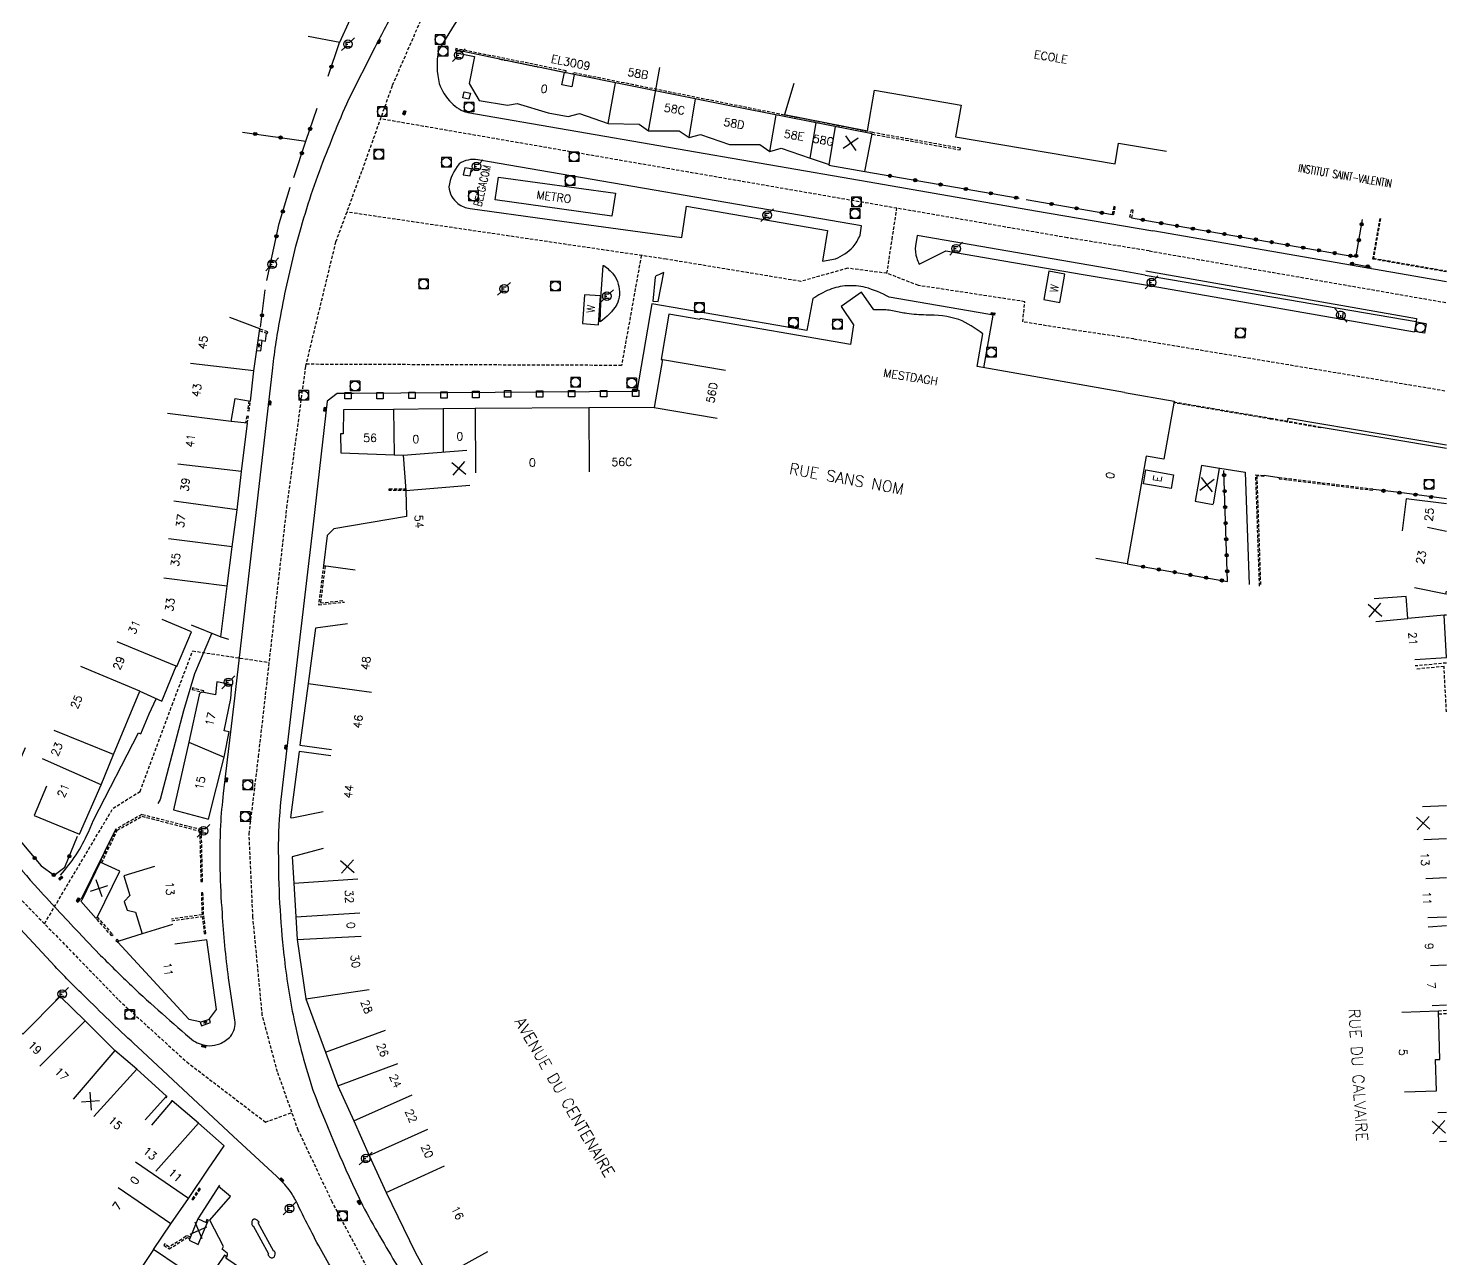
# Model space of a CAD drawing. Header units: millimetres. Extents: x 157000 to 158001, y 120999 to 122000.
# Drawn here: x 157778.5 to 158000, y 121193 to 121385.1 of the extents above; entities that cross this region are included whole.
import ezdxf
from ezdxf.enums import TextEntityAlignment as Align

# ---------------------------------------------------------------- set-up
doc = ezdxf.new("R2010")
doc.units = ezdxf.units.MM
doc.linetypes.add('DASHED', pattern=[0.75, 0.5, -0.25])
doc.layers.get('0').update_dxf_attribs({"linetype": 'CONTINUOUS'})
for name, color, linetype in [('W0001', 6, 'DASHED'), ('W0008', 7, 'CONTINUOUS'), ('W0100', 7, 'CONTINUOUS'), ('W0112', 1, 'DASHED'), ('W0322', 7, 'CONTINUOUS'), ('W0334', 7, 'CONTINUOUS'), ('W0400', 7, 'CONTINUOUS'), ('W0420', 7, 'CONTINUOUS'), ('W0471', 7, 'CONTINUOUS'), ('W0984', 7, 'CONTINUOUS'), ('W0989', 7, 'CONTINUOUS'), ('W0991', 7, 'CONTINUOUS'), ('W1102', 7, 'CONTINUOUS')]:
    doc.layers.add(name, color=color, linetype=linetype)
doc.styles.get("Standard").update_dxf_attribs({"font": 'romans.shx', "width": 0.85})

# ---------------------------------------------------------------- blocks, each defined once
blk = doc.blocks.new('t322o')
at = {"color": 0, "linetype": 'Continuous'}
for radius in [0.25, 0.15]:
    blk.add_circle((0, 0), radius, dxfattribs=at)
blk = doc.blocks.new('t991o')
at = {"color": 0, "linetype": 'Continuous'}
for p, q in [((-1, 1), (1, -1)), ((-1, -1), (1, 1))]:
    blk.add_line(p, q, dxfattribs=at)
blk = doc.blocks.new('T400')
for p, q in [((-0.15, 0.3), (0.15, 0.3)), ((-0.15, -0.25), (-0.15, 0.3)), ((-0.15, 0.15), (0.15, 0.15)), ((-0.15, 0), (0.15, 0)), ((0.15, 0.3), (0.15, -0.25)), ((-0.15, -0.15), (0.15, -0.15)), ((-0.15, -0.25), (-0.15, -0.3)), ((-0.15, -0.3), (0.15, -0.3)), ((0.15, -0.3), (0.15, -0.25))]:
    blk.add_line(p, q)
blk = doc.blocks.new('T471')
for p, q in [((-0.333334, 0.333334), (-0.333334, -0.333334)), ((-0.333334, 0.333334), (0.333334, 0.333334)), ((-0.333334, 0), (0, 0)), ((0.500001, 0.500001), (1.000002, 1.000002)), ((-0.500001, -0.500001), (-1.000002, -1.000002)), ((-0.333334, -0.333334), (0.333334, -0.333334))]:
    blk.add_line(p, q)
blk.add_ellipse((0, 0), major_axis=(0.471405, 0.471405), ratio=1, start_param=5.4977871438, end_param=11.780972451)
blk = doc.blocks.new('T420')
for p, q in [((0.75, 0.75), (-0.75, 0.75)), ((-0.75, 0.75), (-0.75, -0.75)), ((0.75, 0.75), (0.75, -0.75)), ((0.75, -0.75), (-0.75, -0.75))]:
    blk.add_line(p, q)
blk.add_ellipse((0, 0), major_axis=(-0.53, 0.53), ratio=1, start_param=3.926991, end_param=10.210176)
blk = doc.blocks.new('t112o')
at = {"color": 0, "linetype": 'Continuous'}
for p, q in [((-0.5, 0.5), (0.5, 0.5)), ((-0.5, -0.5), (-0.5, 0.5)), ((0.5, 0.5), (0.5, -0.5)), ((0.5, -0.5), (-0.5, -0.5))]:
    blk.add_line(p, q, dxfattribs=at)

msp = doc.modelspace()

# ---------------------------------------------------------------- linework, layer by layer
at = {"layer": 'W0001'}
for points in [[(157627.23, 121491.4), (157658.4, 121462.15), (157676.95, 121445.75), (157681.22, 121441.39), (157683.1, 121438.75), (157684.99, 121434.73), (157688.32, 121423.2), (157692.94, 121406.97), (157700.46, 121383.56), (157702.28, 121375.6), (157705.41, 121364.29), (157709.99, 121349.12), (157715.29, 121334.19), (157721.07, 121322.4), (157726.61, 121312.05), (157732.88, 121303.14), (157761.55, 121267.75), (157776.49, 121249.93), (157792.63, 121233.32), (157803.23, 121223.69), (157815.52, 121214.3), (157819.67, 121215.78)], [(157851.67, 121156.94), (157834.55, 121185.66), (157825.96, 121201.82), (157820.65, 121213.02), (157817.4, 121222.15), (157815.04, 121230.99), (157813.57, 121246.31), (157812.98, 121259.28), (157814.45, 121271.36), (157818.88, 121310.25), (157821.83, 121332.35), (157826.54, 121351.79), (157830.67, 121362.99), (157835.39, 121376.25), (157840.4, 121387.74)], [(157953.58, 121350.36), (157940.76, 121352.42), (157833.52, 121370.98)], [(157912.61, 121346.86), (157913.42, 121352.19), (157914.15, 121357.02)], [(157951.19, 121336.62), (157941.96, 121337.97), (157933.82, 121339.27), (157934.14, 121342.43), (157917.52, 121344.96), (157912.61, 121346.86), (157906.44, 121347.65), (157899.16, 121345.59), (157878.11, 121349.07), (157828.25, 121356.42)], [(157874.23, 121349.64), (157871.15, 121332.47), (157821.9, 121332.65)], [(157781.01, 121245.28), (157791.72, 121263.3), (157795.96, 121265.94), (157800.94, 121279.4), (157804.16, 121287.88), (157816.13, 121286.08)]]:
    msp.add_lwpolyline(points, dxfattribs=at)
at = {"layer": 'W0001', "flags": 128}
for points in [[(157953.58, 121350.36), (158000, 121342.28)], [(157951.19, 121336.62), (158000, 121328.49)]]:
    msp.add_lwpolyline(points, dxfattribs=at)
at = {"layer": 'W0008', "flags": 128}
for points in [[(157848.66, 121391.21, 0.0054), (157845.85, 121386.98, 0.0067), (157842.53, 121381.6, 0.1023), (157842.67, 121376.51, 0.1188), (157844.6, 121373.49, 0.1531), (157847.16, 121371.98), (157909.81, 121361.15), (157935.83, 121356.64), (157954.13, 121353.5)], [(157770.29, 121261.96, 0.0077), (157780.04, 121250.71, 0.0052), (157786.86, 121243.37), (157789.78, 121240.33, 0.0064), (157794.58, 121235.61, 0.0124), (157804.3, 121226.97, 0.1025), (157806.77, 121226.22, 0.065129), (157808.39, 121226.51, 0.096655), (157810.1, 121227.71, 0.201), (157810.77, 121230.22), (157809.78, 121236.84, -0.0214), (157808.81, 121246.88, -0.0303), (157808.55, 121260.67, -0.0149), (157809, 121265.63), (157810.75, 121280.48), (157813.27, 121302.27), (157816.66, 121332.08, -0.0169), (157817.92, 121340.25, -0.0179), (157820.3, 121351.08, -0.0246), (157823.96, 121362.78, -0.0125), (157828.54, 121374.05), (157832.67, 121382.19, -0.0129), (157836.07, 121388.49, -0.0295)], [(157952.92, 121346.58), (157948.34, 121347.41), (157917.33, 121352.78), (157917.07, 121351.17, 0.1217), (157917.26, 121349.24, 0.0265), (157917.66, 121348.29), (157921.83, 121350.38), (157943.25, 121346.69), (157952.66, 121345.1)], [(157927.75, 121332.1), (157929.19, 121340.31), (157928.35, 121340.49), (157912.97, 121343.13, 0.0561), (157909.24, 121344.66, 0.0745), (157906.39, 121344.91, 0.0792), (157903.61, 121344.3, 0.0453), (157901.03, 121342.9), (157900.08, 121337.95), (157875.88, 121342.1), (157873.56, 121328.41), (157829.28, 121328.11), (157826.75, 121328.11), (157825.19, 121326.87), (157822.98, 121307.66), (157820.5, 121286.49), (157817.94, 121264.69, 0.029), (157817.54, 121256.57, 0.028), (157818.41, 121240.35, 0.0232), (157819.96, 121230.4, 0.0289), (157822.95, 121219.29, 0.0217), (157830.68, 121201.29, 0.0116), (157836.15, 121191.78), (157855.49, 121159.08)], [(157783.52, 121252.84, 0.0289), (157785.96, 121256.02, 0.0289), (157787.87, 121259.55), (157788.67, 121261.46), (157795.71, 121275.07), (157796.04, 121274.91), (157797.37, 121278.05), (157798.44, 121280.38)], [(157847.85, 121154.79), (157828.76, 121186.61, -0.0075), (157824.37, 121194, -0.0136), (157820.33, 121201.92, 0.0328), (157819.25, 121203.7, 0.046), (157817.24, 121205.82), (157810.55, 121212.03), (157795.52, 121226.03, -0.0059), (157787.69, 121233.53, -0.0114), (157782.63, 121238.63), (157773.14, 121248.78, 0.1325), (157770.67, 121250.32, 0.1616), (157767.31, 121250.2, 0.0727), (157764.94, 121248.72), (157758.54, 121243.76), (157740.38, 121229.5), (157722.23, 121215.21, 0.0494), (157719.81, 121212.98, 0.0864), (157717.48, 121208.84), (157716.07, 121205.08), (157711.62, 121192.86)]]:
    msp.add_lwpolyline(points, format="xyb", dxfattribs=at)
for points in [[(157880.56, 121352.44), (157881.29, 121357.36), (157903.34, 121353.55), (157902.54, 121348.77), (157904.56, 121349.12, 0.1019), (157907.34, 121350.97, 0.0655), (157908.41, 121352.83), (157908.62, 121354.28), (157848.7, 121364.58, 0.1935), (157845.78, 121363.96, 0.1335), (157844.16, 121360.37, 0.2069), (157845.59, 121357.75, 0.1275), (157847.49, 121356.99), (157859.52, 121355.33)], [(157867.97, 121343.68), (157868.27, 121348.09), (157868.38, 121348.08, -0.0639), (157869.9, 121346.68, -0.1805), (157870.81, 121343.52, -0.0949), (157870.39, 121341.97, -0.1142), (157867.79, 121339.3)], [(157876.89, 121342.44), (157877.74, 121347, -0.0255), (157876.82, 121346.58, 0.2653), (157876.41, 121346.26), (157876.02, 121342.53)]]:
    msp.add_lwpolyline(points, format="xyb", close=True, dxfattribs=at)
at = {"layer": 'W0008'}
for points in [[(158000, 121345.55), (157954.13, 121353.5)], [(157953.03, 121347.23), (157995.34, 121339.82), (157995.29, 121339.32), (157995, 121337.72)], [(157952.66, 121345.1), (157995, 121337.72)]]:
    msp.add_lwpolyline(points, dxfattribs=at)
at = {"layer": 'W0008', "flags": 128}
for points in [[(157807.08, 121290.53), (157804.47, 121284.31), (157802.73, 121278.5), (157799.07, 121264.69), (157798.73, 121264.06)], [(157792.14, 121260.08), (157786.74, 121249.13)]]:
    msp.add_lwpolyline(points, dxfattribs=at)
at = {"layer": 'W0100'}
for points in [[(157822.22, 121383.92), (157827.13, 121382.96), (157828.75, 121386.51), (157830.95, 121391.27), (157832.87, 121395.46), (157833.25, 121395.37), (157835.37, 121407.49), (157836.23, 121407.33), (157837.02, 121411.78), (157836.87, 121411.8), (157836.98, 121412.16), (157839.72, 121411.81), (157839.74, 121412.01), (157849.21, 121410.97), (157851.86, 121414.15), (157855.83, 121418.95), (157858.44, 121421.87), (157860.59, 121424.44), (157865.13, 121429.84), (157861.7, 121432.72)], [(157814.93, 121335.54), (157814.3, 121335.63), (157814.54, 121335.31), (157814.62, 121335.87), (157814.3, 121335.63)], [(157949.73, 121328.25), (157957.47, 121326.9), (157955.88, 121317.81), (157953.08, 121318.29), (157950.15, 121301.48), (157945.22, 121302.34)], [(157963.63, 121310.88), (157964.54, 121316.35), (157961.72, 121316.84), (157960.74, 121311.26), (157963.56, 121310.77)], [(158000, 121310.88), (157993.7, 121311.63), (157993.11, 121306.66)], [(157995.02, 121297.81), (157999.92, 121296.81), (158000, 121297.19)], [(157995.04, 121286.55), (158000.03, 121286.83), (157999.66, 121293.44), (157993.96, 121292.94), (157993.69, 121296.38), (157988.71, 121296)], [(158000, 121263.7), (157996.26, 121263.55)], [(157997.11, 121246.22), (158000, 121246.37)], [(158000, 121244.93), (157997.14, 121244.76)], [(157993.45, 121218.99), (157998.44, 121219.16), (157998.28, 121224.04), (157998.99, 121224.06), (157998.74, 121231.61), (157993.02, 121231.42)], [(157997.76, 121232.5), (158000, 121232.6)], [(157806.25, 121229.59), (157806.07, 121230.11), (157805.89, 121229.75), (157806.43, 121229.93), (157806.07, 121230.11)]]:
    msp.add_lwpolyline(points, dxfattribs=at)
at = {"layer": 'W0100', "flags": 128}
for points in [[(157896.06, 121366.41), (157900.62, 121364.83), (157903.57, 121363.84), (157903.52, 121363.74), (157909.15, 121362.76), (157910.31, 121368.63), (157887.26, 121373.19), (157863.76, 121377.93), (157862.22, 121378.24), (157855.1, 121379.68), (157845.41, 121381.73), (157845.33, 121381.3), (157848.18, 121380.74), (157847.36, 121376.48), (157848.91, 121373.87), (157853.34, 121373.1), (157854.86, 121373.37), (157859.67, 121371.9), (157862.81, 121371.35), (157864.58, 121371.84), (157869.07, 121370.25), (157873.88, 121370.17), (157875.38, 121369.13), (157880.16, 121369.11), (157881.7, 121368.06), (157883.47, 121368.56), (157888.01, 121366.99), (157892.76, 121366.98), (157894.29, 121365.89)], [(157789.72, 121254.91), (157786.84, 121248.96), (157786.67, 121248.8), (157789.04, 121246.14), (157789.3, 121246.37), (157792.78, 121253.46)]]:
    msp.add_lwpolyline(points, close=True, dxfattribs=at)
for points in [[(157898.08, 121376.48), (157896.63, 121371.69), (157909.57, 121369.12), (157910.67, 121375.49), (157924.18, 121373.12), (157923.34, 121368.18), (157948.25, 121363.96), (157948.8, 121367.2), (157956.26, 121365.94)], [(157803.92, 121291.96), (157808.54, 121290.06), (157809.55, 121298), (157810.31, 121304.13), (157811.1, 121309.91), (157811.78, 121315.92), (157812.7, 121323.43), (157810.16, 121323.74), (157810.81, 121327.31), (157813.18, 121326.91), (157813.74, 121331.61), (157814.65, 121338.17), (157809.98, 121339.95)], [(157814.19, 121334.82), (157814.81, 121334.73), (157815.04, 121336.35), (157814.41, 121336.44)], [(157781.31, 121266.78), (157779.41, 121262.16), (157786.46, 121259.27), (157789.86, 121266.98), (157791.77, 121271.7), (157795.91, 121281.59), (157799.35, 121280.02), (157801.6, 121285.48), (157801.71, 121285.44), (157803.98, 121290.85), (157799.37, 121292.78)], [(157828.33, 121292.12), (157823.37, 121291.44), (157822.2, 121282.8), (157820.91, 121273.15), (157825.87, 121272.49)], [(157825.73, 121271.51), (157820.77, 121272.16), (157819.42, 121261.87), (157819.67, 121261.8), (157824.57, 121262.79)], [(157824.54, 121257.02), (157819.71, 121255.7), (157819.98, 121251.63), (157820.3, 121246.36), (157820.48, 121242.8), (157821.84, 121233.55), (157824.91, 121225.19), (157826.85, 121219.97), (157829.34, 121214.46), (157831.75, 121209.07), (157834.4, 121203.3), (157838.9, 121193.95), (157841.5, 121189.25), (157846.68, 121180.83), (157851.74, 121172.41), (157855.03, 121166.91), (157858.39, 121161.4), (157863.45, 121152.94), (157867.74, 121155.51)], [(157798.2, 121254.22), (157793.42, 121252.75), (157794.36, 121249.67), (157793.45, 121248.72), (157793.91, 121247.38), (157795.21, 121247.08), (157796.26, 121243.68), (157792.64, 121242.55), (157792.45, 121242.4), (157803.54, 121230.35), (157805.26, 121230), (157805.32, 121229.88), (157806.81, 121230.34), (157806.78, 121230.44), (157807.9, 121231.87), (157806.35, 121242.78), (157801.4, 121242.07)], [(157796.75, 121214.65), (157800.09, 121218.36), (157795.42, 121222.57), (157792, 121225.49), (157787.39, 121230.11), (157783.45, 121233.92), (157777.65, 121228.01), (157772.43, 121233.21), (157768.9, 121229.67)], [(157805.32, 121229.88), (157805.52, 121229.32), (157806.97, 121229.85), (157806.81, 121230.34)], [(157844.23, 121153.21), (157839.56, 121160.78), (157835.51, 121168.1), (157832.18, 121174.16), (157829.02, 121179.94), (157826.28, 121185.02), (157826.16, 121184.97), (157826.11, 121185.05), (157825.9, 121184.94), (157814.7, 121190.04), (157814.41, 121189.6), (157809.34, 121193.02), (157809.48, 121193.22), (157809.12, 121193.48), (157806.08, 121188.98), (157798.04, 121194.4), (157800.77, 121198.39), (157803.49, 121202.37), (157806.56, 121206.93), (157809.06, 121210.57), (157805.05, 121214.12), (157800.97, 121217.6), (157797.72, 121213.8)], [(158000, 121215.8), (157998.68, 121215.73)], [(157998.94, 121211.26), (158000, 121211.33)]]:
    msp.add_lwpolyline(points, dxfattribs=at)
at = {"layer": 'W0100'}
for points in [[(157847.48, 121362.07), (157847.73, 121363.16), (157846.65, 121363.35), (157846.39, 121362.26)], [(157869.64, 121355.81), (157851.4, 121358.31), (157851.91, 121361.87), (157870.2, 121359.37)], [(157940.37, 121346.74), (157937.88, 121347.2), (157937.13, 121342.76), (157939.62, 121342.3)], [(157867.86, 121343.32), (157865.39, 121343.49), (157865.07, 121339), (157867.54, 121338.83)], [(157953.03, 121316.16), (157957.37, 121315.4), (157957, 121313.23), (157952.67, 121313.99)], [(157805.04, 121195.17), (157806.41, 121198.51), (157804.98, 121199.18), (157803.61, 121195.84)]]:
    msp.add_lwpolyline(points, close=True, dxfattribs=at)
at = {"layer": 'W0100', "flags": 128}
msp.add_lwpolyline([(157949.73, 121328.25), (157926.71, 121332.29), (157927.59, 121337.4, 0.0676), (157923.83, 121339.64, 0.0799), (157918.71, 121340.34, -0.0277), (157915.72, 121340.57, -0.0184), (157913.76, 121340.96, 0.0374), (157911.62, 121341.18, 0.0185), (157910.55, 121341.13), (157908.61, 121343.9), (157905.46, 121341.68), (157907.4, 121338.83), (157906.89, 121335.75), (157883.43, 121339.8), (157883.39, 121339.64), (157878.52, 121340.47), (157877.33, 121333.42), (157877.53, 121333.38), (157876.24, 121325.92), (157866.05, 121325.85), (157848.27, 121325.72), (157843.3, 121325.71), (157835.51, 121325.57), (157827.7, 121325.55), (157827.68, 121321.8), (157827.23, 121321.81), (157827.29, 121318.81), (157837.03, 121318.43), (157837.48, 121312.96), (157837.54, 121308.88), (157826.23, 121306.96), (157825.18, 121305.9), (157824.59, 121301.2), (157829.55, 121300.57)], format="xyb", dxfattribs=at)
msp.add_lwpolyline([(157805.64, 121281.45, 0.089), (157805.34, 121281.28, 0.1441), (157805.19, 121281.01), (157803.54, 121273.65), (157801.17, 121263.08), (157806.64, 121261.61), (157809.1, 121271.31), (157809.88, 121275.25), (157809.09, 121275.42), (157810.12, 121280.45), (157810.29, 121282.57), (157807.94, 121283.07), (157807.75, 121281.02)], format="xyb", close=True, dxfattribs=at)
at = {"layer": 'W0112'}
for p, q in [((157896.63, 121371.7), (157896.59, 121371.57)), ((157896.87, 121371.63), (157896.83, 121371.5))]:
    msp.add_line(p, q, dxfattribs=at)
for points in [[(157852.09, 121380.32), (157862.43, 121378.23), (157862.48, 121378.48), (157845.27, 121381.95), (157845.22, 121381.7)], [(157845.22, 121381.7), (157845.4, 121381.67)], [(157924.08, 121366.4), (157910.39, 121368.84), (157896.59, 121371.57), (157863.59, 121378.19), (157863.54, 121377.97)], [(157910.3, 121368.6), (157910.34, 121368.59), (157924.04, 121366.15), (157924.08, 121366.4)], [(157989.58, 121355.43), (157988.47, 121349.13), (158000, 121347.13)], [(157989.69, 121355.41), (157988.6, 121349.22), (158000, 121347.24)], [(157814.62, 121337.92), (157815.79, 121337.47), (157815.88, 121337.7), (157814.65, 121338.17)], [(157812.94, 121326.95), (157812.75, 121325.43), (157813, 121325.4), (157813.18, 121326.91)], [(157957.44, 121326.78), (157972.51, 121324.25), (157980.41, 121322.85), (157980.38, 121322.7), (157972.49, 121324.1), (157957.42, 121326.63)], [(157812.67, 121323.43), (157812.87, 121324.52), (157812.62, 121324.56), (157812.42, 121323.46)], [(157970.81, 121298.02), (157970.22, 121315.4), (157971.51, 121315.27), (157971.5, 121315.11), (157970.38, 121315.23), (157970.96, 121298.02)], [(157988.5, 121313.13), (157973.88, 121314.93), (157973.86, 121314.78), (157988.48, 121312.98)], [(157837.48, 121312.96), (157834.87, 121312.93), (157834.86, 121313.18), (157837.46, 121313.21)], [(157824.6, 121301.19), (157823.83, 121295.09), (157827.86, 121295.51)], [(157824.85, 121301.16), (157824.12, 121295.37), (157827.84, 121295.76)], [(158000, 121285.99), (157995.14, 121285.53)], [(157999.62, 121285.45), (157995.18, 121285.03)], [(158000, 121278.35), (157999.62, 121285.45)], [(157805.89, 121281.64), (157804.12, 121282.09), (157804.06, 121281.85), (157805.63, 121281.45)], [(157805.83, 121281.41), (157805.89, 121281.64)], [(157789.95, 121254.8), (157792.39, 121259.88), (157796.24, 121262.06), (157805.27, 121259.74), (157805.45, 121251.88), (157805.7, 121251.89), (157805.52, 121259.94), (157796.2, 121262.33), (157792.2, 121260.06), (157789.72, 121254.91)], [(157800.88, 121245.74), (157805.65, 121246.41), (157805.97, 121243.74), (157806.22, 121243.77), (157805.87, 121246.7), (157805.77, 121250.12), (157805.52, 121250.11), (157805.62, 121246.68), (157805.62, 121246.66), (157800.85, 121245.99)], [(157789.23, 121246.31), (157791.72, 121243.53), (157791.54, 121243.36), (157789.04, 121246.14)], [(157792.65, 121242.55), (157792.36, 121242.84), (157792.18, 121242.67), (157792.45, 121242.4)], [(158000, 121231.7), (157998.74, 121231.61)], [(157998.77, 121231.18), (158000, 121231.27)], [(157799.93, 121218.18), (157800.03, 121218.09), (157800.19, 121218.28), (157800.09, 121218.36)], [(157800.97, 121217.6), (157800.89, 121217.66), (157800.73, 121217.47), (157800.8, 121217.41)], [(157806.41, 121198.51), (157806.62, 121198.98), (157806.39, 121199.08), (157806.19, 121198.62)], [(157803.81, 121196.33), (157803.16, 121196.59), (157803.08, 121196.4), (157800.49, 121194.78), (157799.83, 121195.28), (157799.68, 121195.08), (157800.47, 121194.47), (157803.31, 121196.26), (157803.71, 121196.1)]]:
    msp.add_lwpolyline(points, dxfattribs=at)
for points in [[(157948.03, 121356.06), (157948.27, 121357.22), (157948.03, 121357.28), (157947.78, 121356.11)], [(157950.56, 121355.63), (157950.79, 121356.8), (157951.03, 121356.75), (157950.81, 121355.59)], [(157805.19, 121203.99), (157804.05, 121202.29), (157804.26, 121202.15), (157805.4, 121203.85)]]:
    msp.add_lwpolyline(points, close=True, dxfattribs=at)
at = {"layer": 'W0322'}
msp.add_line((157811.94, 121368.9), (157821.85, 121367.5), dxfattribs=at)
at = {"layer": 'W0322', "flags": 128}
for points in [[(157825.33, 121377.65), (157827.12, 121382.93)], [(157819.96, 121361.82), (157821.85, 121367.5), (157823.63, 121372.65)], [(157909.15, 121362.76), (157933.24, 121358.6)], [(157815.75, 121345.73), (157817.66, 121354.62), (157819.41, 121360.34)], [(157934.36, 121358.37), (157947.86, 121356.02)], [(157950.79, 121355.55), (157954.37, 121354.88)], [(157814.78, 121338.43), (157815.47, 121344.27)], [(157778, 121272.75), (157774.26, 121264.03), (157773.9, 121262.63), (157774.44, 121261.49), (157780.49, 121254.33), (157782.51, 121252.86), (157784.21, 121254.13), (157786.17, 121258.96)]]:
    msp.add_lwpolyline(points, dxfattribs=at)
at = {"layer": 'W0322'}
for points in [[(157954.37, 121354.88), (157985.54, 121349.51), (157985.6, 121349.65), (157985.9, 121349.59)], [(157985.9, 121349.59), (157986.89, 121355.27)], [(157985.25, 121348.37), (157988.25, 121347.84)], [(157950.15, 121301.48), (157965.81, 121298.73), (157965.25, 121316.05)], [(157992.66, 121312.62), (157988.56, 121313.09)], [(158000, 121311.66), (157992.66, 121312.62)]]:
    msp.add_lwpolyline(points, dxfattribs=at)
at = {"layer": 'W0334'}
for points in [[(157952.92, 121346.58), (157995.29, 121339.32)], [(157975.22, 121323.77), (157975.3, 121324.26), (158000, 121320.06)], [(157980.41, 121322.85), (158000, 121319.54)], [(157964.54, 121316.35), (157964.61, 121316.45), (157968.55, 121315.81), (157969.2, 121298.25)], [(157999.92, 121296.81), (158000, 121296.79)], [(158000, 121293.48), (157999.66, 121293.44)]]:
    msp.add_lwpolyline(points, dxfattribs=at)
at = {"layer": 'W0334', "flags": 128}
for points in [[(157815.04, 121336.35), (157815.52, 121336.28), (157815.71, 121337.5)], [(157973.88, 121314.93), (157971.51, 121315.27)], [(157808.54, 121290.06), (157809.74, 121289.7)], [(157808.35, 121204.44), (157804.98, 121199.18)]]:
    msp.add_lwpolyline(points, dxfattribs=at)
msp.add_lwpolyline([(157809.48, 121193.22), (157809.54, 121193.26, 0.0357), (157809.58, 121193.54, 0.0391), (157809.57, 121193.84), (157808.76, 121194.42), (157808.97, 121194.86), (157806.86, 121198.99), (157810.07, 121202.65), (157808.21, 121204.22)], format="xyb", dxfattribs=at)
msp.add_lwpolyline([(157816.64, 121193.07), (157816.93, 121193.24, 0.0805), (157817.05, 121193.66, 0.0914), (157816.96, 121194.15), (157816.82, 121194.08), (157814.4, 121198.57), (157814.55, 121198.64, 0.0764), (157814.21, 121198.97, 0.0743), (157813.79, 121199.13), (157813.48, 121198.97, 0.0739), (157813.38, 121198.55, 0.0837), (157813.48, 121198.07), (157813.61, 121198.11), (157815.98, 121193.72), (157815.89, 121193.64, 0.054592), (157816.22, 121193.2, 0.168245)], format="xyb", close=True, dxfattribs=at)
at = {"layer": 'W1102'}
for p, q in [((157875.38, 121369.13), (157877.13, 121378.98)), ((157869.07, 121370.25), (157870.19, 121376.63)), ((157881.7, 121368.06), (157882.72, 121374.11)), ((157894.29, 121365.89), (157895.28, 121371.61)), ((157900.62, 121364.83), (157901.54, 121370.37)), ((157903.57, 121363.84), (157904.59, 121369.76)), ((157813.74, 121331.61), (157803.81, 121332.79)), ((157877.53, 121333.38), (157887.39, 121331.72)), ((157810.16, 121323.74), (157800.24, 121324.96)), ((157835.51, 121325.57), (157835.64, 121318.49)), ((157843.3, 121325.71), (157843.31, 121318.95)), ((157848.27, 121325.72), (157848.34, 121315.72)), ((157866.05, 121325.85), (157866.11, 121315.85)), ((157876.24, 121325.92), (157886.1, 121324.22)), ((157837.03, 121318.43), (157846.99, 121319.26)), ((157811.78, 121315.92), (157801.84, 121317.04)), ((157837.48, 121312.96), (157847.45, 121313.79)), ((157811.1, 121309.91), (157801.2, 121311.27)), ((157997.06, 121307.21), (158000, 121306.57)), ((157810.31, 121304.13), (157800.39, 121305.37)), ((157809.55, 121298), (157799.63, 121299.26)), ((157988.98, 121292.49), (157993.96, 121292.94)), ((157801.6, 121285.48), (157792.35, 121289.29)), ((157795.91, 121281.59), (157786.69, 121285.45)), ((157822.2, 121282.8), (157832.11, 121281.45)), ((157791.77, 121271.7), (157782.51, 121275.47)), ((157803.54, 121273.65), (157809.1, 121271.31)), ((157789.86, 121266.98), (157780.7, 121271.02)), ((157996.48, 121258.41), (158000, 121258.59)), ((157819.98, 121251.63), (157829.95, 121252.26)), ((157996.8, 121252.31), (158000, 121252.47)), ((157820.3, 121246.36), (157830.28, 121246.97)), ((157801.03, 121245.16), (157796.26, 121243.68)), ((157820.48, 121242.8), (157830.47, 121243.32)), ((157997.49, 121238.75), (158000, 121238.86)), ((157821.84, 121233.55), (157831.73, 121235)), ((157787.39, 121230.11), (157780.31, 121223.04)), ((157824.91, 121225.19), (157834.3, 121228.64)), ((157792, 121225.49), (157785.51, 121217.88)), ((157795.42, 121222.57), (157788.73, 121215.14)), ((157826.85, 121219.97), (157836.23, 121223.45)), ((157829.34, 121214.46), (157838.45, 121218.57)), ((157805.05, 121214.12), (157798.43, 121206.62)), ((157831.75, 121209.07), (157840.88, 121213.16)), ((157803.49, 121202.37), (157795.23, 121208.02)), ((157834.4, 121203.3), (157843.49, 121207.47)), ((157800.77, 121198.39), (157792.5, 121204.02)), ((157798.04, 121194.4), (157792.46, 121186.1)), ((157841.5, 121189.25), (157850.25, 121194.08))]:
    msp.add_line(p, q, dxfattribs=at)
msp.add_lwpolyline([(157863.76, 121377.93), (157863.36, 121375.97), (157861.83, 121376.28), (157862.22, 121378.24)], dxfattribs=at)

# ---------------------------------------------------------------- block references
at = {"layer": 'W0112', "rotation": 347.5563498625202}
msp.add_blockref('t112o', (157846.94, 121374.63), dxfattribs=at)
at = {"layer": 'W0112'}
for p in [(157828.42, 121327.74), (157828.42, 121327.73), (157833.42, 121327.76), (157838.42, 121327.79), (157843.43, 121327.84), (157848.39, 121327.93), (157853.36, 121328.03), (157858.37, 121328.02), (157863.37, 121328.07), (157868.36, 121328.07), (157873.34, 121328.13)]:
    msp.add_blockref('t112o', p, dxfattribs=at)
at = {"layer": 'W0322'}
for p, rotation in [((157825.84, 121379.14), 71.32209060859472), ((157813.92, 121368.62), 351.9568489758901), ((157817.89, 121368.06), 351.9568489758901), ((157822.5, 121369.41), 70.91435008122106), ((157821.22, 121365.62), 71.6395131282798), ((157913.09, 121362.08), 350.2016521714243), ((157917.03, 121361.4), 350.2016521714243), ((157920.97, 121360.72), 350.2016521714243), ((157924.92, 121360.03), 350.2016521714243), ((157928.86, 121359.35), 350.2016521714243), ((157932.8, 121358.67), 350.2016521714243), ((157938.3, 121357.69), 350.1135075940647), ((157942.24, 121357), 350.1135075940647), ((157818.24, 121356.52), 73.01959762086136), ((157946.18, 121356.31), 350.1135075940647), ((157952.58, 121355.21), 350.1135075940647), ((157955.45, 121354.69), 350.226508932508), ((157986.76, 121354.52), 80.0788939381878), ((157817.24, 121352.65), 77.84997957533075), ((157957.92, 121354.27), 350.226508932508), ((157960.38, 121353.84), 350.226508932508), ((157962.84, 121353.42), 350.226508932508), ((157965.31, 121353), 350.226508932508), ((157967.77, 121352.57), 350.226508932508), ((157970.24, 121352.15), 350.226508932508), ((157972.7, 121351.72), 350.226508932508), ((157975.16, 121351.3), 350.226508932508), ((157977.63, 121350.87), 350.226508932508), ((157980.09, 121350.45), 350.226508932508), ((157982.55, 121350.02), 350.226508932508), ((157986.33, 121352.05), 80.0788939381878), ((157816.4, 121348.74), 77.84997957533075), ((157985.02, 121349.6), 350.226508932508), ((157985.25, 121348.37), 349.873148101917), ((157985.9, 121349.59), 80.0788939381878), ((157987.71, 121347.93), 349.873148101917), ((157815, 121340.3), 83.25286970918798), ((157965.27, 121315.33), 91.85137292646547), ((157965.35, 121312.83), 91.85137292646547), ((157990.18, 121312.9), 173.446998307159), ((157992.67, 121312.59), 171.486499984372), ((157965.44, 121310.33), 91.85137292646547), ((157995.16, 121312.29), 171.486499984372), ((157997.6, 121311.93), 171.486499984372), ((157965.52, 121307.83), 91.85137292646547), ((157965.6, 121305.33), 91.85137292646547), ((157965.68, 121302.83), 91.85137292646547), ((157952.61, 121301.05), 350.05865846132), ((157955.08, 121300.61), 350.05865846132), ((157957.54, 121300.18), 350.05865846132), ((157960, 121299.75), 350.05865846132), ((157962.46, 121299.32), 350.05865846132), ((157965.76, 121300.33), 91.85137292646547), ((157964.93, 121298.89), 350.05865846132), ((157779.48, 121255.53), 310.2249779972407), ((157784.89, 121255.81), 68.01932037913014), ((157782.46, 121252.9), 323.9096761144496)]:
    msp.add_blockref('t322o', p, dxfattribs=dict(at, rotation=rotation))
at = {"layer": 'W0400'}
for p, rotation in [((157833.25, 121383.04), 152.2403067220525), ((157837.23, 121371.96), 342.612265649632), ((157929.2, 121340.55), 78.04862446778137), ((157897.7, 121338.54), 78.71652618990352), ((157873.22, 121328.63), 90), ((157816.19, 121326.6), 174.6744850417708), ((157824.83, 121325.59), 173.9581466962693), ((157818.73, 121272.87), 353.6187644095263), ((157809.44, 121267.75), 354.3273478159529), ((157783.55, 121252.4), 313.7058948256262), ((157786.29, 121248.97), 330.9109540796422), ((157805.92, 121226.13), 75.25187914956469), ((157818.07, 121205.27), 45.31181997496445), ((157830.16, 121201.74), 30.15793376855829)]:
    msp.add_blockref('T400', p, dxfattribs=dict(at, rotation=rotation))
at = {"layer": 'W0420'}
for p in [(157842.78, 121383.36), (157843.26, 121381.54), (157833.76, 121372.12), (157847.32, 121372.81), (157833.23, 121365.45), (157863.72, 121365.05), (157843.78, 121364.18), (157863.11, 121361.33), (157848.01, 121358.94), (157907.62, 121356.17), (157907.84, 121358.01), (157840.22, 121345.2), (157860.8, 121344.85), (157883.3, 121341.51), (157898, 121339.15), (157904.86, 121338.87), (157928.9, 121334.5), (157863.96, 121329.84), (157872.73, 121329.74), (157821.48, 121327.78), (157829.51, 121329.25), (157812.74, 121266.92), (157812.37, 121262.01), (157794.32, 121231.09), (157827.54, 121199.63)]:
    msp.add_blockref('T420', p, dxfattribs=at)
for p, rotation in [((157967.81, 121337.57), 87.21224301051979), ((157995.95, 121338.36), 350.113968301045), ((157997.28, 121313.93), 90)]:
    msp.add_blockref('T420', p, dxfattribs=dict(at, rotation=rotation))
at = {"layer": 'W0471'}
for p in [(157828.42, 121382.64), (157845.72, 121380.92), (157848.51, 121363.56), (157893.89, 121355.94), (157923.41, 121350.71), (157816.58, 121348.26), (157953.94, 121345.44), (157852.8, 121344.43), (157868.87, 121343.3), (157809.74, 121282.98), (157805.86, 121259.79), (157783.76, 121234.29), (157831.19, 121208.59), (157819.3, 121200.8)]:
    msp.add_blockref('T471', p, dxfattribs=at)
at = {"layer": 'W0471', "rotation": 87.21224301051979}
msp.add_blockref('T471', (157983.5, 121340.3), dxfattribs=at)
at = {"layer": 'W0991'}
for p, rotation in [((157906.95, 121367.2), 350.07163006339), ((157845.73, 121316.4), 274.7483094337634), ((157962.6, 121313.86), 82.3871546934368), ((157988.84, 121294.24), 4.419353822389705), ((157996.37, 121260.98), 2.377281415059502), ((157828.33, 121254.21), 273.6614875358801), ((157789.56, 121250.81), 63.83324872126057), ((157788.19, 121217.56), 319.523526232634), ((157998.81, 121213.49), 3.302138467367403), ((157805.09, 121197.36), 68.28888575341168)]:
    msp.add_blockref('t991o', p, dxfattribs=dict(at, rotation=rotation))

# ---------------------------------------------------------------- texts
at = {"layer": 'W0984'}
for s, rotation, p in [('ECOLE', 350.384, (157938.21, 121380.65)), ('EL3009', 348.5291, (157863.22, 121379.78)), ('METRO', 352.1983, (157860.58, 121358.8)), ('W', 80.4799, (157938.76, 121344.47)), ('W', 85.9454, (157866.36, 121341.29)), ('MESTDAGH', 350.784, (157916.32, 121330.66)), ('E', 80.49, (157954.87, 121314.78))]:
    msp.add_text(s, height=1.25, rotation=rotation, dxfattribs=at).set_placement(p, align=Align.MIDDLE)
for s, rotation, width, p in [('BELGACOM', 76.7334, 0.75, (157849.39, 121360.54)), ('INSTITUT SAINT-VALENTIN', 350.3341, 0.7, (157984.19, 121362.1))]:
    msp.add_text(s, height=1.25, rotation=rotation, dxfattribs=dict(at, width=width)).set_placement(p, align=Align.MIDDLE)
at = {"layer": 'W0989'}
for s, rotation, p in [('RUE SANS NOM', 349.6436, (157906.31, 121314.76)), ('RUE DU CALVAIRE', 273.4319, (157986.22, 121221.66)), ('AVENUE DU CENTENAIRE', 300.1929, (157862.27, 121218.18))]:
    msp.add_text(s, height=1.75, rotation=rotation, dxfattribs=at).set_placement(p, align=Align.MIDDLE)
at = {"layer": 'W0991'}
for s, rotation, p in [('58B', 349.9371, (157873.71, 121378.06)), ('0', 349.821, (157859.07, 121375.67)), ('58C', 350.3822, (157879.42, 121372.5)), ('58D', 350.2187, (157888.72, 121370.26)), ('58E', 350.4895, (157898.1, 121368.43)), ('58G', 350.0716, (157902.67, 121367.65)), ('45', 82.0865, (157805.78, 121336.06)), ('43', 82.7685, (157804.79, 121328.59)), ('56D', 80.2332, (157885.26, 121328.21)), ('56', 0.1012, (157831.88, 121321.15)), ('0', 0.1429, (157845.89, 121321.39)), ('41', 82.9682, (157803.81, 121320.72)), ('0', 0.433, (157857.22, 121317.29)), ('56C', 0.3514, (157871.2, 121317.39)), ('0', 80.1307, (157947.48, 121315.29)), ('39', 83.587, (157802.99, 121313.86)), ('37', 82.1704, (157802.29, 121308.18)), ('54', 274.7483, (157839.53, 121308.09)), ('25', 83.2787, (157997.3, 121309.19)), ('35', 82.9082, (157801.49, 121302.12)), ('23', 77.734, (157996.04, 121302.51)), ('33', 82.7984, (157800.61, 121295.1)), ('31', 66.1051, (157795.02, 121291.61)), ('21', 274.9921, (157994.76, 121289.77)), ('29', 67.6231, (157792.62, 121285.99)), ('48', 82.2799, (157831.21, 121285.98)), ('25', 67.2824, (157786, 121279.93)), ('17', 77.3413, (157806.95, 121277.22)), ('46', 82.3787, (157829.98, 121276.85)), ('23', 67.8963, (157782.94, 121272.54)), ('21', 66.2178, (157783.93, 121266.08)), ('15', 77.3577, (157805.33, 121267.26)), ('44', 82.54, (157828.52, 121265.91)), ('13', 273.0598, (157996.64, 121255.36)), ('13', 272.0847, (157800.61, 121250.77)), ('32', 273.5094, (157828.62, 121249.51)), ('11', 272.9009, (157996.96, 121249.27)), ('0', 272.9957, (157828.88, 121245.02)), ('9', 273.4041, (157997.31, 121241.75)), ('30', 278.3359, (157829.57, 121239.41)), ('11', 278.0684, (157800.32, 121238.16)), ('7', 272.4596, (157997.63, 121235.63)), ('28', 290.185, (157831.35, 121232.3)), ('19', 315.8854, (157779.5, 121225.91)), ('26', 290.3655, (157833.85, 121225.54)), ('5', 271.9555, (157993.23, 121225.2)), ('17', 314.9473, (157783.68, 121221.79)), ('24', 294.3068, (157835.84, 121220.71)), ('22', 294.1366, (157838.3, 121215.24)), ('15', 318.0236, (157792.07, 121214.15)), ('13', 319.5339, (157797.49, 121209.39)), ('20', 294.6122, (157840.8, 121209.73)), ('11', 318.5295, (157801.43, 121205.98)), ('0', 55.6568, (157795.11, 121205.18)), ('7', 55.7188, (157792.38, 121201.18)), ('16', 296.802, (157845.53, 121200.11))]:
    msp.add_text(s, height=1.25, rotation=rotation, dxfattribs=at).set_placement(p, align=Align.MIDDLE)
msp.add_text('0', height=1.25, dxfattribs=at).set_placement((157839.03, 121320.96), align=Align.MIDDLE)

doc.saveas('drawing.dxf')
